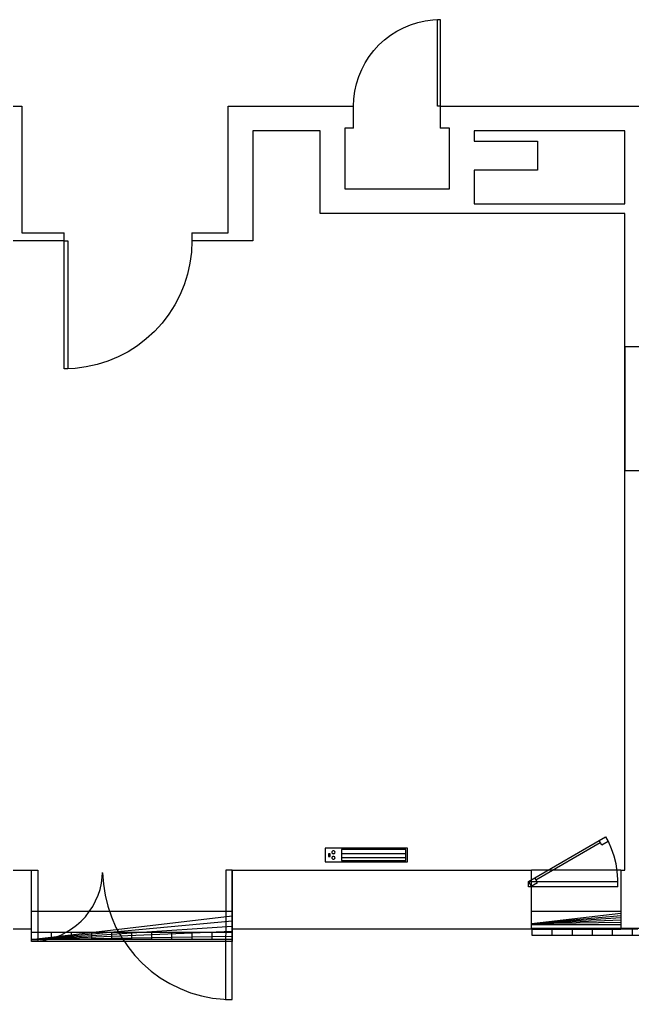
# Model space of a CAD drawing. Header units: millimetres. Extents: x -0.6 to 50, y -2.8 to 26.8.
# Drawn here: x 23.19 to 27.65, y 11.71 to 18.83 of the extents above; entities that cross this region are included whole.
import ezdxf
from ezdxf.enums import TextEntityAlignment as Align

# ---------------------------------------------------------------- set-up
doc = ezdxf.new("R2010")
doc.units = ezdxf.units.MM
for name, color, linetype in [('ABY_Equipement', 7, 'Continuous'), ('ABY_Ouverture', 124, 'Continuous'), ('ABY_Parois', 7, 'Continuous')]:
    doc.layers.add(name, color=color, linetype=linetype)

# ---------------------------------------------------------------- blocks, each defined once
blk = doc.blocks.new('OUV_ABY_D4_PPL01')
for p, q in [((-41.3, 99.6), (-50, 100)), ((-50, 100), (-50, 100)), ((-50, 100), (-50, 0)), ((-47, 100), (-50, 100)), ((-47, 0), (-47, 100)), ((-32.6, 98.5), (-41.3, 99.6)), ((-24.1, 96.6), (-32.6, 98.5)), ((-15.8, 94), (-24.1, 96.6)), ((-7.7, 90.6), (-15.8, 94)), ((0, 86.6), (-7.7, 90.6)), ((7.4, 81.9), (0, 86.6)), ((14.3, 76.6), (7.4, 81.9)), ((20.7, 70.7), (14.3, 76.6)), ((26.6, 64.3), (20.7, 70.7)), ((31.9, 57.4), (26.6, 64.3)), ((36.6, 50), (31.9, 57.4)), ((40.6, 42.3), (36.6, 50)), ((44, 34.2), (40.6, 42.3)), ((46.6, 25.9), (44, 34.2)), ((48.5, 17.4), (46.6, 25.9)), ((49.6, 8.7), (48.5, 17.4)), ((-50, 0), (-47, 0)), ((50, 0), (49.6, 8.7))]:
    blk.add_line(p, q)
at = {"flags": 1}
for tag, p in [('DATE_ETAT_EQU', (0, -3.7)), ('DATE_ETAT_VOL', (0, -4.4)), ('DATE_ETAT', (0, -3)), ('ETAT_EQU', (0, -3.4)), ('ETAT_VOL', (0, -4)), ('ETAT', (0, -2.8))]:
    blk.add_attdef(tag, text='', height=0.25, rotation=360, dxfattribs=at).set_placement(p, align=Align.MIDDLE_CENTER)
at = {"color": 0, "linetype": 'ByBlock', "lineweight": -2}
for tag, flags, p in [('NUMCOMP_OUV', 1, (0, -1.9)), ('NUMCOMP_EQU', 1, (0, -2.2)), ('NUMCOMP_VOL', 1, (0, -2.5)), ('OUVERTURE', 13, (0, -0.8)), ('LARGEUR', 5, (0, -1.4)), ('HAUTEUR', 5, (0, -1.6)), ('ALLEGE', 5, (0, -1.1)), ('VOLET', 1, (0, -0.6)), ('SSSC', 1, (0, -0.3))]:
    blk.add_attdef(tag, text='', height=0.25, dxfattribs=dict(at, flags=flags)).set_placement(p, align=Align.MIDDLE)
at = {"flags": 1}
blk.add_attdef('TYPEPORTE', (-1.1, -4.9), '', height=0.25, dxfattribs=at)
blk = doc.blocks.new('OUV_ABY_B1_FEN01')
for p, q in [((-26.74, -6.46), (16.26, 18.54)), ((14.3, 13.95), (12.8, 16.54)), ((16.26, 18.54), (17.76, 15.95)), ((17.98, 15.9), (16.49, 18.67)), ((-22.71, -5.44), (13.44, 15.43)), ((17.76, 15.95), (14.3, 13.95)), ((19.76, 11.92), (17.98, 15.9)), ((21.19, 7.79), (19.76, 11.92)), ((22.25, 3.56), (21.19, 7.79)), ((22.93, -0.74), (22.25, 3.56)), ((-21.78, -7.05), (-23.29, -4.45)), ((23.24, -5.1), (22.93, -0.74)), ((23.17, -9.46), (23.24, -5.1)), ((-26.74, -6.46), (23.26, -6.46)), ((-26.74, -6.46), (-25.24, -9.05)), ((-26.74, -9.46), (-26.74, -6.46)), ((23.17, -9.46), (-26.74, -9.46)), ((-25.24, -9.05), (-21.78, -7.05))]:
    blk.add_line(p, q)
at = {"flags": 1}
for tag, p in [('DATE_ETAT_EQU', (0, -3.71)), ('DATE_ETAT_VOL', (0, -4.37)), ('DATE_ETAT', (0, -3.05)), ('ETAT_EQU', (0, -3.38)), ('ETAT_VOL', (0, -4.04)), ('ETAT', (0, -2.77))]:
    blk.add_attdef(tag, text='', height=0.25, rotation=360, dxfattribs=at).set_placement(p, align=Align.MIDDLE_CENTER)
at = {"color": 0, "linetype": 'ByBlock', "lineweight": -2}
for tag, flags, p in [('NUMCOMP_OUV', 1, (0, -1.93)), ('NUMCOMP_EQU', 1, (0, -2.21)), ('NUMCOMP_VOL', 1, (0, -2.48)), ('OUVERTURE', 13, (0, -0.83)), ('LARGEUR', 5, (0, -1.37)), ('HAUTEUR', 5, (0, -1.64)), ('ALLEGE', 5, (0, -1.1)), ('VOLET', 1, (0, -0.56)), ('SSSC', 1, (0, -0.29))]:
    blk.add_attdef(tag, text='', height=0.25, dxfattribs=dict(at, flags=flags)).set_placement(p, align=Align.MIDDLE)
at = {"flags": 1}
blk.add_attdef('TYPEPORTE', (-1.12, -4.91), '', height=0.25, dxfattribs=at)
blk = doc.blocks.new('VOL_ABY_B3_VOL01')
for p, q in [((-50, -15), (-50, 0)), ((-50, 0), (50, 0)), ((50, 0), (50, -12)), ((50, -2.5), (-50.1, -14.22)), ((50, -2.5), (-50.1, -14.22)), ((50, -5), (-50.08, -14.22)), ((50, -5), (-50.08, -14.22)), ((50, -7.5), (-50.06, -14.22)), ((50, -7.5), (-50.06, -14.22)), ((50, -10), (-50.04, -14.22)), ((50, -10), (-50.04, -14.22)), ((50, -12.5), (-50.02, -14.22)), ((50, -12.5), (-50.02, -14.22)), ((-50, -15), (-50, -12)), ((50, -12), (50, -15)), ((50, -15), (-50, -15))]:
    blk.add_line(p, q)
at = {"color": 0, "linetype": 'ByBlock', "lineweight": -2}
for tag, flags, p in [('PROFONDEUR', 5, (0, -1.07)), ('ANNEE_REN', 1, (0, -3.01)), ('NUMCOMP', 9, (0, -2.71)), ('ALTITUDE', 13, (0, -0.53)), ('LARGEUR', 5, (0, -0.8)), ('HAUTEUR', 5, (0, -1.34)), ('EQMUR', 9, (0, -1.88)), ('EQOUV', 9, (0, -2.16)), ('EQFAC', 9, (0, -1.61)), ('SSSC', 5, (0, -0.26)), ('QTE', 9, (0, -2.44))]:
    blk.add_attdef(tag, text='', height=0.25, dxfattribs=dict(at, flags=flags)).set_placement(p, align=Align.MIDDLE)
for tag, flags, p in [('DATE_ETAT', 1, (0, -3.57)), ('DUREE_VIE', 9, (-0.02, -3.87)), ('ETAT', 9, (0, -3.3))]:
    blk.add_attdef(tag, text='', height=0.25, rotation=360, dxfattribs=dict(flags=flags)).set_placement(p, align=Align.MIDDLE_CENTER)
blk = doc.blocks.new('OUV_ABY_D0_POR01')
for p, q in [((-41.28, 99.62), (-50, 100)), ((-50, 100), (-50, 100)), ((-50, 100), (-50, 0)), ((-47, 100), (-50, 100)), ((-47, 0), (-47, 100)), ((-32.63, 98.48), (-41.28, 99.62)), ((-24.12, 96.59), (-32.63, 98.48)), ((-15.8, 93.97), (-24.12, 96.59)), ((-7.74, 90.63), (-15.8, 93.97)), ((0, 86.6), (-7.74, 90.63)), ((7.36, 81.92), (0, 86.6)), ((14.28, 76.6), (7.36, 81.92)), ((20.71, 70.71), (14.28, 76.6)), ((26.6, 64.28), (20.71, 70.71)), ((31.92, 57.36), (26.6, 64.28)), ((36.6, 50), (31.92, 57.36)), ((40.63, 42.26), (36.6, 50)), ((43.97, 34.2), (40.63, 42.26)), ((46.59, 25.88), (43.97, 34.2)), ((48.48, 17.36), (46.59, 25.88)), ((49.62, 8.72), (48.48, 17.36)), ((50, 0), (49.62, 8.72)), ((-50, 0), (-47, 0))]:
    blk.add_line(p, q)
at = {"flags": 1}
for tag, p in [('DATE_ETAT_EQU', (0, -3.71)), ('DATE_ETAT_VOL', (0, -4.37)), ('DATE_ETAT', (0, -3.05)), ('ETAT_EQU', (0, -3.38)), ('ETAT_VOL', (0, -4.04)), ('ETAT', (0, -2.77))]:
    blk.add_attdef(tag, text='', height=0.25, rotation=360, dxfattribs=at).set_placement(p, align=Align.MIDDLE_CENTER)
at = {"color": 0, "linetype": 'ByBlock', "lineweight": -2}
for tag, flags, p in [('NUMCOMP_OUV', 1, (0, -1.93)), ('NUMCOMP_EQU', 1, (0, -2.21)), ('NUMCOMP_VOL', 1, (0, -2.48)), ('OUVERTURE', 13, (0, -0.83)), ('LARGEUR', 5, (0, -1.37)), ('HAUTEUR', 5, (0, -1.64)), ('ALLEGE', 5, (0, -1.1)), ('VOLET', 1, (0, -0.56)), ('SSSC', 1, (0, -0.29))]:
    blk.add_attdef(tag, text='', height=0.25, dxfattribs=dict(at, flags=flags)).set_placement(p, align=Align.MIDDLE)
at = {"flags": 1}
blk.add_attdef('TYPEPORTE', (-1.12, -4.91), '', height=0.25, dxfattribs=at)
blk = doc.blocks.new('OUV_ABY_C0_POR10')
for p, q in [((-6.2, 0), (-5.8, 0)), ((-6.2, -4.39), (-6.2, 0)), ((-5.8, 0), (-5.8, -4.39)), ((5.8, 0), (5.8, -7.99)), ((6.2, 0), (5.8, 0)), ((6.2, -7.99), (6.2, 0)), ((-1.87, -0.82), (-1.82, -0.44)), ((-1.82, -0.44), (-1.8, -0.15)), ((-1.8, -0.17), (-1.75, -0.87)), ((-2.08, -1.56), (-1.96, -1.2)), ((-1.96, -1.2), (-1.87, -0.82)), ((-1.75, -0.87), (-1.65, -1.56)), ((-2.23, -1.91), (-2.08, -1.56)), ((-1.65, -1.56), (-1.48, -2.24)), ((-2.63, -2.57), (-2.41, -2.25)), ((-2.41, -2.25), (-2.23, -1.91)), ((-1.48, -2.24), (-1.26, -2.9)), ((-3.13, -3.16), (-2.86, -2.88)), ((-2.86, -2.88), (-2.63, -2.57)), ((-1.26, -2.9), (-0.98, -3.54)), ((-3.72, -3.64), (-3.41, -3.41)), ((-3.41, -3.41), (-3.13, -3.16)), ((-0.98, -3.54), (-0.64, -4.15)), ((-5.12, -4.27), (-4.75, -4.16)), ((-4.75, -4.16), (-4.39, -4.02)), ((-4.39, -4.02), (-4.05, -3.84)), ((-4.05, -3.84), (-3.72, -3.64)), ((-0.64, -4.15), (-0.25, -4.73)), ((-5.8, -4.39), (-6.2, -4.39)), ((-5.87, -4.39), (-5.49, -4.35)), ((-5.49, -4.35), (-5.12, -4.27)), ((-0.25, -4.73), (0.18, -5.27)), ((0.18, -5.27), (0.67, -5.78)), ((0.67, -5.78), (1.19, -6.24)), ((1.19, -6.24), (1.75, -6.65)), ((1.75, -6.65), (2.35, -7.01)), ((2.35, -7.01), (2.98, -7.32)), ((2.98, -7.32), (3.63, -7.58)), ((3.63, -7.58), (4.3, -7.77)), ((4.3, -7.77), (4.98, -7.91)), ((4.98, -7.91), (5.68, -7.98)), ((5.68, -7.98), (5.82, -7.99)), ((5.8, -7.99), (6.2, -7.99))]:
    blk.add_line(p, q)
at = {"color": 0, "linetype": 'ByBlock', "lineweight": -2}
for tag, flags, p in [('VOLET', 1, (0, -0.559)), ('SSSC', 1, (0, -0.289)), ('OUVERTURE', 13, (0, -0.829)), ('ALLEGE', 5, (0, -1.099)), ('NUMCOMP_OUV', 1, (0, -1.929)), ('LARGEUR', 5, (0, -1.369)), ('HAUTEUR', 5, (0, -1.639)), ('NUMCOMP_EQU', 1, (0, -2.213)), ('NUMCOMP_VOL', 1, (0, -2.484))]:
    blk.add_attdef(tag, text='', height=0.25, dxfattribs=dict(at, flags=flags)).set_placement(p, align=Align.MIDDLE)
at = {"flags": 1}
for tag, p in [('DATE_ETAT', (0, -3.045)), ('ETAT', (0, -2.772)), ('DATE_ETAT_EQU', (0, -3.707)), ('ETAT_EQU', (0, -3.376)), ('ETAT_VOL', (0, -4.037)), ('DATE_ETAT_VOL', (0, -4.368))]:
    blk.add_attdef(tag, text='', height=0.25, rotation=360, dxfattribs=at).set_placement(p, align=Align.MIDDLE_CENTER)
blk.add_attdef('TYPEPORTE', (-1.116, -4.909), '', height=0.25, dxfattribs=at)
blk = doc.blocks.new('EQU_ABY_J0_GCT02')
for p, q in [((50, 20), (-50, 20)), ((-50, 20), (-50, 0)), ((-44, 12), (-46, 12)), ((-46, 12), (-46, 8)), ((-44, 8), (-44, 12)), ((-41.9, 14.6), (-42, 14)), ((-42, 14), (-41.9, 13.4)), ((-41.6, 15.2), (-41.9, 14.6)), ((-41.9, 13.4), (-41.6, 12.8)), ((-41.2, 15.6), (-41.6, 15.2)), ((-41.6, 12.8), (-41.2, 12.4)), ((-40.6, 15.9), (-41.2, 15.6)), ((-41.2, 12.4), (-40.6, 12.1)), ((-40, 16), (-40.6, 15.9)), ((-40.6, 12.1), (-40, 12)), ((-39.4, 15.9), (-40, 16)), ((-40, 12), (-39.4, 12.1)), ((-38.8, 15.6), (-39.4, 15.9)), ((-39.4, 12.1), (-38.8, 12.4)), ((-38.4, 15.2), (-38.8, 15.6)), ((-38.8, 12.4), (-38.4, 12.8)), ((-38.1, 14.6), (-38.4, 15.2)), ((-38.4, 12.8), (-38.1, 13.4)), ((-38, 14), (-38.1, 14.6)), ((-38.1, 13.4), (-38, 14)), ((-38, 14), (-38, 14)), ((-30, 18), (-30, 2)), ((48, 18), (-30, 18)), ((48, 12), (-30, 12)), ((48, 2), (48, 18)), ((50, 0), (50, 20)), ((-50, 0), (50, 0)), ((-46, 10), (-44, 10)), ((-46, 8), (-44, 8)), ((-41.9, 6.6), (-42, 6)), ((-42, 6), (-41.9, 5.4)), ((-41.6, 7.2), (-41.9, 6.6)), ((-41.9, 5.4), (-41.6, 4.8)), ((-41.2, 7.6), (-41.6, 7.2)), ((-41.6, 4.8), (-41.2, 4.4)), ((-40.6, 7.9), (-41.2, 7.6)), ((-41.2, 4.4), (-40.6, 4.1)), ((-40, 8), (-40.6, 7.9)), ((-40.6, 4.1), (-40, 4)), ((-39.4, 7.9), (-40, 8)), ((-40, 4), (-39.4, 4.1)), ((-38.8, 7.6), (-39.4, 7.9)), ((-39.4, 4.1), (-38.8, 4.4)), ((-38.4, 7.2), (-38.8, 7.6)), ((-38.8, 4.4), (-38.4, 4.8)), ((-38.1, 6.6), (-38.4, 7.2)), ((-38.4, 4.8), (-38.1, 5.4)), ((-38, 6), (-38.1, 6.6)), ((-38.1, 5.4), (-38, 6)), ((-38, 6), (-38, 6)), ((48, 6), (-30, 6)), ((-30, 2), (48, 2)), ((48, 9), (48, 9)), ((48, 9), (48, 9))]:
    blk.add_line(p, q)
at = {"color": 0, "linetype": 'ByBlock', "lineweight": -2}
for tag, flags, p in [('PROFONDEUR', 5, (0, -1.1)), ('ANNEE_REN', 1, (0, -3)), ('NUMCOMP', 9, (0, -2.7)), ('ALTITUDE', 13, (0, -0.5)), ('LARGEUR', 5, (0, -0.8)), ('HAUTEUR', 5, (0, -1.3)), ('EQMUR', 9, (0, -1.9)), ('EQOUV', 9, (0, -2.2)), ('EQFAC', 9, (0, -1.6)), ('SSSC', 5, (0, -0.3)), ('QTE', 9, (0, -2.4))]:
    blk.add_attdef(tag, text='', height=0.25, dxfattribs=dict(at, flags=flags)).set_placement(p, align=Align.MIDDLE)
for tag, flags, p in [('DATE_ETAT', 1, (0, -3.6)), ('DUREE_VIE', 9, (0, -3.9)), ('ETAT', 9, (0, -3.3))]:
    blk.add_attdef(tag, text='', height=0.25, rotation=360, dxfattribs=dict(flags=flags)).set_placement(p, align=Align.MIDDLE_CENTER)
blk = doc.blocks.new('EQU_ABY_C2_ELF02')
for p, q in [((-9.98, 0.48), (10.02, 0.48)), ((-9.98, 0.48), (-9.98, -0.52)), ((-7.98, 0.48), (-7.98, -0.52)), ((-5.98, 0.48), (-5.98, -0.52)), ((-3.98, 0.48), (-3.98, -0.52)), ((-1.98, 0.48), (-1.98, -0.52)), ((0.02, 0.48), (0.02, -0.52)), ((2.02, 0.48), (2.02, -0.52)), ((4.02, 0.48), (4.02, -0.52)), ((6.02, 0.48), (6.02, -0.52)), ((8.02, 0.48), (8.02, -0.52)), ((10.02, 0.48), (10.02, -0.52)), ((-9.98, -0.52), (10.02, -0.52))]:
    blk.add_line(p, q)
at = {"color": 0, "linetype": 'ByBlock', "lineweight": -2}
for tag, flags, p in [('PROFONDEUR', 5, (-0.002, -1.072)), ('ALTITUDE', 13, (-0.002, -0.532)), ('LARGEUR', 5, (-0.002, -0.802)), ('SSSC', 5, (-0.002, -0.262)), ('HAUTEUR', 5, (-0.002, -1.342)), ('EQMUR', 9, (-0.002, -1.882)), ('EQFAC', 9, (-0.002, -1.612)), ('ANNEE_REN', 1, (-0.002, -3.011)), ('NUMCOMP', 9, (-0.002, -2.713)), ('EQOUV', 9, (-0.002, -2.16)), ('QTE', 9, (-0.002, -2.438))]:
    blk.add_attdef(tag, text='', height=0.25, dxfattribs=dict(at, flags=flags)).set_placement(p, align=Align.MIDDLE)
for tag, flags, p in [('DATE_ETAT', 1, (-0.002, -3.572)), ('DUREE_VIE', 9, (-0.015, -3.871)), ('ETAT', 9, (-0.002, -3.298))]:
    blk.add_attdef(tag, text='', height=0.25, rotation=360, dxfattribs=dict(flags=flags)).set_placement(p, align=Align.MIDDLE_CENTER)

msp = doc.modelspace()

# ---------------------------------------------------------------- linework, layer by layer
at = {"layer": 'ABY_Ouverture'}
for p, q in [((25.6232, 18.0445, 3.25), (25.6232, 18.2045, 3.25)), ((26.2532, 18.2045, 3.25), (26.2532, 18.0445, 3.25)), ((23.5174, 17.2245, 3.25), (23.5174, 17.2845, 3.25)), ((24.4474, 17.2845, 3.25), (24.4474, 17.2245, 3.25)), ((23.2798, 12.2199, 3.25), (23.2798, 12.6498, 3.25)), ((24.7398, 12.6497, 3.25), (24.7398, 12.2199, 3.25)), ((27.5678, 12.6497, 4.03), (26.9178, 12.6497, 4.03)), ((26.9178, 12.2199, 4.03), (26.9178, 12.6497, 4.03)), ((27.5678, 12.6497, 4.03), (27.5678, 12.2199, 4.03)), ((26.9178, 12.2199, 4.03), (27.5678, 12.2199, 4.03))]:
    msp.add_line(p, q, dxfattribs=at)
at = {"layer": 'ABY_Parois'}
for p, q in [((22.985, 18.2045, 3.25), (23.21, 18.2045, 3.25)), ((23.21, 18.2045, 3.25), (23.21, 17.2845, 3.25)), ((24.71, 18.2045, 3.25), (25.6232, 18.2045, 3.25)), ((24.71, 17.2845, 3.25), (24.71, 18.2045, 3.25)), ((26.2532, 18.2045, 3.25), (29.3423, 18.2045, 3.25)), ((25.5593, 18.0445, 3.25), (25.5593, 17.6045, 3.25)), ((25.6232, 18.0445, 3.25), (25.5593, 18.0445, 3.25)), ((26.3199, 18.0445, 3.25), (26.2532, 18.0445, 3.25)), ((26.3199, 17.6045, 3.25), (26.3199, 18.0445, 3.25)), ((25.3794, 18.0245, 3.25), (24.89, 18.0245, 3.25)), ((24.89, 18.0245, 3.25), (24.89, 17.2245, 3.25)), ((25.3794, 17.4245, 3.25), (25.3794, 18.0245, 3.25)), ((26.5, 18.0245, 3.25), (26.5, 17.9495, 3.25)), ((27.595, 18.0245, 3.25), (26.5, 18.0245, 3.25)), ((27.595, 17.4945, 3.25), (27.595, 18.0245, 3.25)), ((26.5, 17.9495, 3.25), (26.96, 17.9495, 3.25)), ((26.96, 17.9495, 3.25), (26.96, 17.7395, 3.25)), ((26.96, 17.7395, 3.25), (26.5, 17.7395, 3.25)), ((26.5, 17.7395, 3.25), (26.5, 17.4945, 3.25)), ((25.5593, 17.6045, 3.25), (26.3199, 17.6045, 3.25)), ((26.5, 17.4945, 3.25), (27.595, 17.4945, 3.25)), ((26.5, 17.4245, 3.25), (25.3794, 17.4245, 3.25)), ((27.595, 17.4245, 3.25), (26.5, 17.4245, 3.25)), ((27.595, 16.4545, 3.25), (27.595, 17.4245, 3.25)), ((23.21, 17.2845, 3.25), (23.5174, 17.2845, 3.25)), ((24.4474, 17.2845, 3.25), (24.71, 17.2845, 3.25)), ((23.21, 17.2245, 3.25), (23.03, 17.2245, 3.25)), ((23.5174, 17.2245, 3.25), (23.21, 17.2245, 3.25)), ((24.71, 17.2245, 3.25), (24.4474, 17.2245, 3.25)), ((24.89, 17.2245, 3.25), (24.71, 17.2245, 3.25)), ((27.595, 15.5545, 3.25), (27.595, 16.4545, 3.25)), ((28.1818, 16.4545, 3.25), (27.595, 16.4545, 3.25)), ((27.595, 16.4545, 3.25), (27.595, 15.5545, 3.25)), ((27.595, 12.6497, 3.25), (27.595, 15.5545, 3.25)), ((27.595, 15.5545, 3.25), (30.1449, 15.5545, 3.25)), ((22.9704, 12.6498, 3.25), (23.2798, 12.6498, 3.25)), ((24.7398, 12.6497, 3.25), (26.9178, 12.6497, 3.25)), ((27.5678, 12.6497, 3.25), (27.595, 12.6497, 3.25)), ((23.2798, 12.2199, 3.25), (22.9704, 12.2199, 3.25)), ((26.9178, 12.2199, 3.25), (24.7398, 12.2199, 3.25)), ((27.691, 12.2199, 3.25), (27.5678, 12.2199, 3.25))]:
    msp.add_line(p, q, dxfattribs=at)

# ---------------------------------------------------------------- block references
at = {"layer": 'ABY_Equipement'}
for name, p, xscale, yscale, zscale in [('EQU_ABY_J0_GCT02', (25.716, 12.7087, 3.25), 0.006000000052154064, 0.004999999888241291, 0.4000000059604645), ('EQU_ABY_C2_ELF02', (27.6485, 12.2026, 4.03), 0.0729999989271164, 0.05000000074505806, 0.2199999988079071)]:
    msp.add_blockref(name, p, dxfattribs=dict(at, xscale=xscale, yscale=yscale, zscale=zscale))
at = {"layer": 'ABY_Equipement', "xscale": 0.0729999989271164, "yscale": 0.05000000074505806}
msp.add_blockref('EQU_ABY_C2_ELF02', (24.0064, 12.1728, 3.25), dxfattribs=at)
at = {"layer": 'ABY_Ouverture', "xscale": -0.006300000008195639, "yscale": 0.006300000008195639}
msp.add_blockref('OUV_ABY_D4_PPL01', (25.9382, 18.2045, 3.25), dxfattribs=at)
at = {"layer": 'ABY_Ouverture'}
for name, p, xscale, yscale, rotation in [('OUV_ABY_D0_POR01', (23.9824, 17.2245, 3.25), -0.00930000003427267, 0.00930000003427267, 180), ('OUV_ABY_B1_FEN01', (27.2428, 12.6497, 4.03), 0.0130000002682209, 0.0130000002682209, 359.9991156384419), ('OUV_ABY_C0_POR10', (24.0098, 12.6497, 3.25), 0.1177419424057007, 0.1177419424057007, 359.9991156384419), ('VOL_ABY_B3_VOL01', (24.0098, 12.3497, 3.25), 0.01458541490137577, 0.01458541490137577, 359.9991156384419), ('VOL_ABY_B3_VOL01', (27.2428, 12.3497, 4.03), 0.006493506487458944, 0.006493506487458944, 359.9991156384419)]:
    msp.add_blockref(name, p, dxfattribs=dict(at, xscale=xscale, yscale=yscale, rotation=rotation))

doc.saveas('drawing.dxf')
